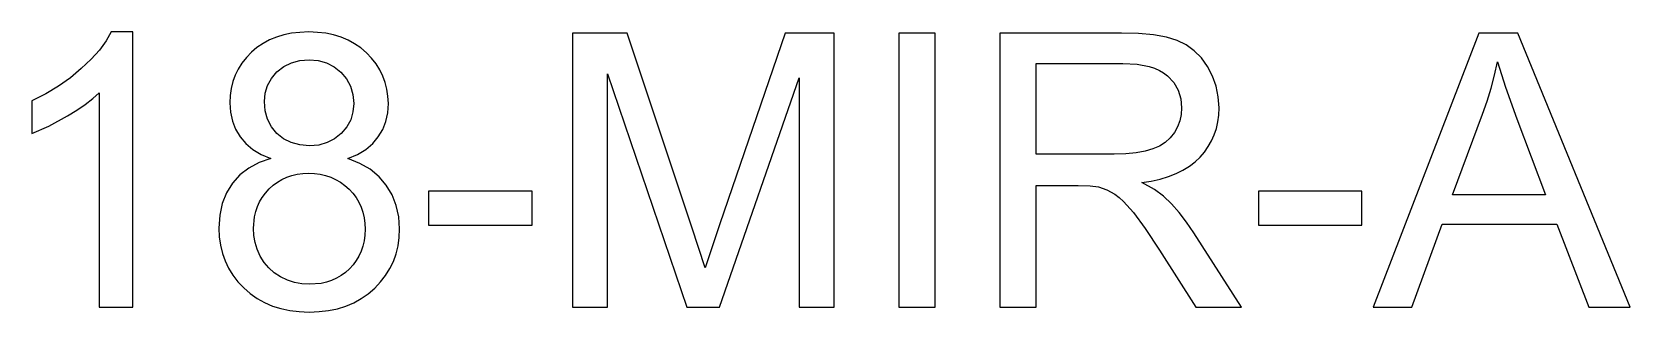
# Model space of a CAD drawing. Header units: millimetres. Extents: x -6.3 to 6.3, y -1.1 to 1.1.
import ezdxf

# ---------------------------------------------------------------- set-up
doc = ezdxf.new("R2010")
doc.units = ezdxf.units.MM
doc.layers.add('LASER_MARK', color=7, linetype='Continuous')

msp = doc.modelspace()

# ---------------------------------------------------------------- linework, layer by layer
at = {"layer": 'LASER_MARK'}
for points in [[(-5.483, -1.063), (-5.483, 1.1), (-5.654, 1.1), (-5.694, 1.03), (-5.747, 0.958), (-5.812, 0.886), (-5.889, 0.812), (-5.975, 0.74), (-6.069, 0.675), (-6.169, 0.614), (-6.277, 0.559), (-6.277, 0.303), (-6.145, 0.36), (-5.998, 0.44), (-5.924, 0.486), (-5.858, 0.531), (-5.799, 0.577), (-5.748, 0.622), (-5.748, -1.063)], [(-4.642, 0.277), (-4.597, 0.224), (-4.542, 0.178), (-4.476, 0.138), (-4.399, 0.105), (-4.491, 0.074), (-4.573, 0.031), (-4.643, -0.023), (-4.702, -0.088), (-4.749, -0.163), (-4.782, -0.247), (-4.802, -0.339), (-4.809, -0.44), (-4.805, -0.509), (-4.796, -0.575), (-4.781, -0.639), (-4.76, -0.699), (-4.732, -0.756), (-4.699, -0.811), (-4.659, -0.862), (-4.613, -0.911), (-4.562, -0.955), (-4.508, -0.994), (-4.449, -1.026), (-4.387, -1.053), (-4.321, -1.073), (-4.25, -1.088), (-4.177, -1.097), (-4.099, -1.1), (-4.021, -1.097), (-3.947, -1.088), (-3.877, -1.074), (-3.811, -1.053), (-3.748, -1.027), (-3.69, -0.994), (-3.635, -0.956), (-3.584, -0.912), (-3.539, -0.863), (-3.499, -0.812), (-3.465, -0.758), (-3.438, -0.702), (-3.416, -0.642), (-3.401, -0.58), (-3.392, -0.515), (-3.389, -0.447), (-3.395, -0.351), (-3.415, -0.262), (-3.447, -0.179), (-3.493, -0.104), (-3.55, -0.037), (-3.62, 0.021), (-3.701, 0.068), (-3.795, 0.105), (-3.72, 0.138), (-3.655, 0.178), (-3.6, 0.224), (-3.556, 0.276), (-3.521, 0.334), (-3.497, 0.397), (-3.482, 0.465), (-3.477, 0.537), (-3.48, 0.595), (-3.488, 0.65), (-3.501, 0.703), (-3.52, 0.754), (-3.544, 0.803), (-3.574, 0.85), (-3.609, 0.894), (-3.649, 0.936), (-3.694, 0.975), (-3.742, 1.008), (-3.793, 1.036), (-3.849, 1.059), (-3.907, 1.077), (-3.969, 1.09), (-4.034, 1.097), (-4.103, 1.1), (-4.172, 1.097), (-4.237, 1.09), (-4.298, 1.077), (-4.356, 1.06), (-4.41, 1.037), (-4.461, 1.01), (-4.509, 0.977), (-4.553, 0.94), (-4.592, 0.899), (-4.627, 0.855), (-4.656, 0.809), (-4.68, 0.761), (-4.698, 0.71), (-4.711, 0.657), (-4.719, 0.602), (-4.722, 0.544), (-4.717, 0.469), (-4.702, 0.4), (-4.677, 0.336)], [(-2.031, -1.063), (-1.756, -1.063), (-1.756, 0.771), (-1.133, -1.063), (-0.876, -1.063), (-0.25, 0.74), (-0.25, -1.063), (0.025, -1.063), (0.025, 1.091), (-0.359, 1.091), (-0.874, -0.408), (-0.989, -0.753), (-1.092, -0.434), (-1.602, 1.091), (-2.031, 1.091)], [(0.533, -1.063), (0.819, -1.063), (0.819, 1.091), (0.533, 1.091)], [(1.326, -1.063), (1.611, -1.063), (1.611, -0.107), (1.941, -0.107), (2.036, -0.109), (2.1, -0.117), (2.166, -0.139), (2.23, -0.174), (2.263, -0.199), (2.298, -0.231), (2.375, -0.318), (2.467, -0.444), (2.581, -0.615), (2.866, -1.063), (3.224, -1.063), (2.85, -0.477), (2.793, -0.394), (2.735, -0.319), (2.675, -0.251), (2.613, -0.19), (2.541, -0.137), (2.441, -0.083), (2.516, -0.071), (2.586, -0.055), (2.651, -0.035), (2.711, -0.012), (2.765, 0.015), (2.815, 0.045), (2.86, 0.079), (2.9, 0.117), (2.934, 0.157), (2.964, 0.2), (2.99, 0.245), (3.011, 0.292), (3.027, 0.342), (3.039, 0.393), (3.046, 0.447), (3.048, 0.503), (3.042, 0.59), (3.026, 0.673), (2.998, 0.753), (2.958, 0.828), (2.91, 0.896), (2.854, 0.953), (2.79, 0.999), (2.719, 1.033), (2.635, 1.059), (2.534, 1.077), (2.416, 1.088), (2.281, 1.091), (1.326, 1.091)], [(4.26, -1.063), (4.563, -1.063), (4.8, -0.411), (5.701, -0.411), (5.952, -1.063), (6.277, -1.063), (5.395, 1.091), (5.088, 1.091)], [(-4.353, 0.303), (-4.396, 0.355), (-4.427, 0.414), (-4.445, 0.48), (-4.451, 0.553), (-4.445, 0.619), (-4.426, 0.679), (-4.395, 0.735), (-4.352, 0.786), (-4.298, 0.828), (-4.239, 0.858), (-4.173, 0.876), (-4.1, 0.882), (-4.028, 0.876), (-3.963, 0.858), (-3.903, 0.827), (-3.85, 0.783), (-3.806, 0.731), (-3.774, 0.673), (-3.755, 0.608), (-3.749, 0.539), (-3.755, 0.472), (-3.773, 0.41), (-3.804, 0.354), (-3.847, 0.303), (-3.899, 0.261), (-3.958, 0.231), (-4.024, 0.212), (-4.097, 0.206), (-4.172, 0.213), (-4.24, 0.231), (-4.3, 0.261)], [(1.611, 0.14), (1.611, 0.853), (2.293, 0.853), (2.404, 0.847), (2.5, 0.828), (2.542, 0.815), (2.58, 0.798), (2.613, 0.778), (2.643, 0.755), (2.692, 0.702), (2.726, 0.643), (2.747, 0.576), (2.754, 0.503), (2.75, 0.452), (2.74, 0.403), (2.722, 0.356), (2.697, 0.31), (2.665, 0.269), (2.626, 0.233), (2.581, 0.204), (2.529, 0.181), (2.469, 0.163), (2.398, 0.15), (2.316, 0.143), (2.224, 0.14)], [(4.882, -0.179), (5.119, 0.453), (5.154, 0.556), (5.185, 0.658), (5.212, 0.761), (5.235, 0.865), (5.298, 0.666), (5.388, 0.418), (5.612, -0.179)], [(-4.483, -0.661), (-4.507, -0.607), (-4.523, -0.553), (-4.533, -0.498), (-4.537, -0.442), (-4.529, -0.353), (-4.519, -0.311), (-4.506, -0.272), (-4.489, -0.234), (-4.468, -0.199), (-4.443, -0.165), (-4.414, -0.133), (-4.382, -0.104), (-4.349, -0.079), (-4.313, -0.058), (-4.275, -0.04), (-4.236, -0.027), (-4.194, -0.017), (-4.15, -0.011), (-4.105, -0.01), (-4.058, -0.012), (-4.013, -0.017), (-3.97, -0.027), (-3.93, -0.041), (-3.891, -0.058), (-3.854, -0.08), (-3.819, -0.105), (-3.786, -0.134), (-3.757, -0.167), (-3.731, -0.201), (-3.709, -0.237), (-3.691, -0.276), (-3.677, -0.316), (-3.667, -0.359), (-3.661, -0.404), (-3.659, -0.45), (-3.661, -0.496), (-3.667, -0.54), (-3.677, -0.582), (-3.69, -0.622), (-3.708, -0.66), (-3.729, -0.695), (-3.754, -0.729), (-3.783, -0.761), (-3.815, -0.789), (-3.849, -0.814), (-3.885, -0.835), (-3.923, -0.852), (-3.963, -0.865), (-4.005, -0.875), (-4.096, -0.882), (-4.156, -0.879), (-4.214, -0.868), (-4.27, -0.85), (-4.324, -0.824), (-4.373, -0.792), (-4.416, -0.754), (-4.453, -0.711)], [(-3.161, -0.417), (-2.348, -0.417), (-2.348, -0.151), (-3.161, -0.151)], [(3.358, -0.417), (4.171, -0.417), (4.171, -0.151), (3.358, -0.151)]]:
    msp.add_lwpolyline(points, close=True, dxfattribs=at)

doc.saveas('drawing.dxf')
